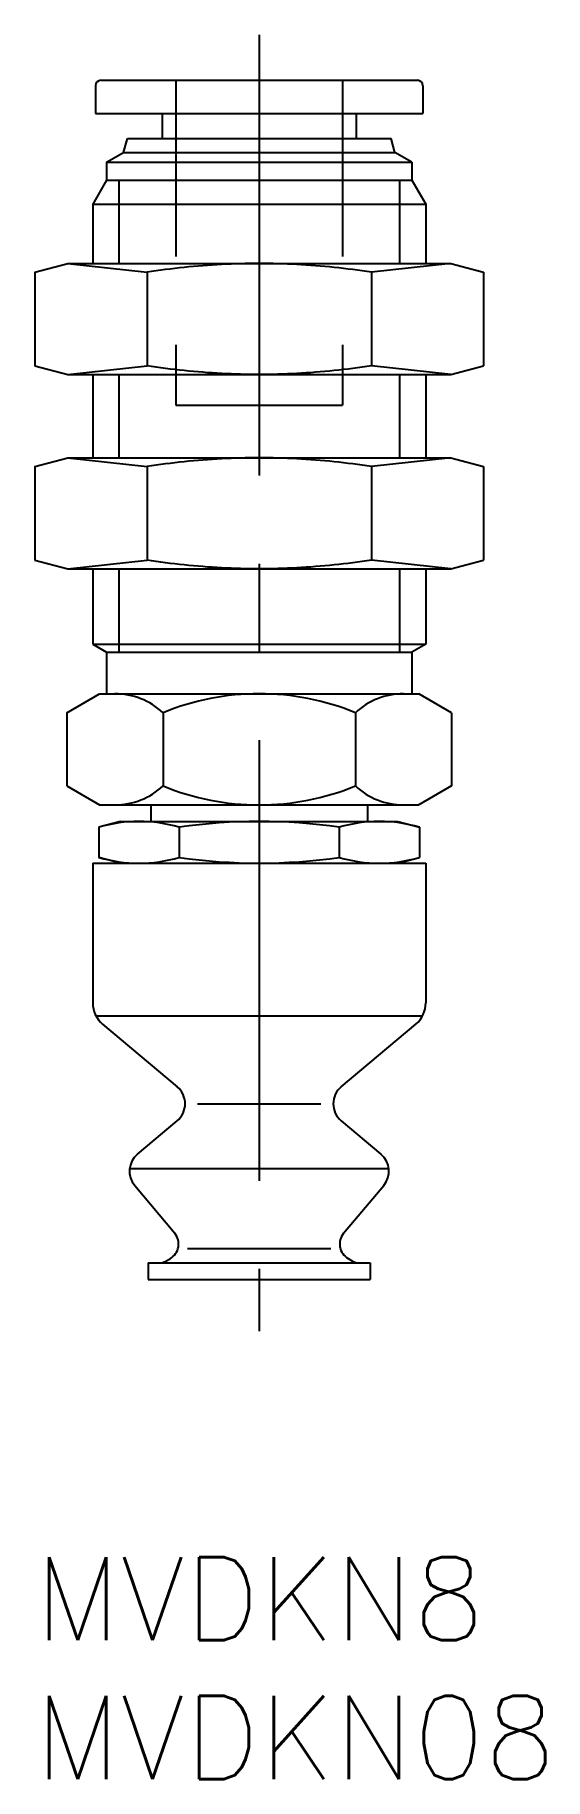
# Model space of a CAD drawing. Extents: x 0 to 18.4, y -8 to 54.8.
import ezdxf

# ---------------------------------------------------------------- set-up
doc = ezdxf.new("R2010")
doc.units = 0
doc.header["$LTSCALE"] = 0.5
doc.linetypes.add('CENTER', pattern=[50.8, 31.75, -6.35, 6.35, -6.35])
doc.linetypes.add('DASHED', pattern=[19.05, 12.7, -6.35])
doc.layers.get('0').update_dxf_attribs({"linetype": 'CONTINUOUS'})
doc.layers.add('CENTER', color=1, linetype='CENTER')
doc.styles.get("Standard").update_dxf_attribs({"font": 'txt.shx', "height": 3, "bigfont": 'bigfont.shx'})

# ---------------------------------------------------------------- blocks, each defined once
blk = doc.blocks.new('*U4')
at = {"color": 7, "linetype": 'CONTINUOUS'}
blk.add_text('MVDKN8', height=3, dxfattribs=at).set_placement((0, -3))
blk = doc.blocks.new('*U5')
at = {"color": 7, "linetype": 'CONTINUOUS'}
blk.add_text('MVDKN08', height=3, dxfattribs=at).set_placement((0, -8))

msp = doc.modelspace()

# ---------------------------------------------------------------- linework, layer by layer
at = {"color": 7, "linetype": 'CONTINUOUS'}
for p, q in [((2.183, 52.994), (2.183, 51.994)), ((2.383, 53.194), (13.783, 53.194)), ((13.983, 52.994), (13.983, 51.994)), ((2.183, 51.994), (13.983, 51.994)), ((4.583, 51.994), (4.583, 51.094)), ((11.583, 51.994), (11.583, 51.094)), ((3.199, 50.594), (3.333, 51.094)), ((3.333, 51.094), (12.833, 51.094)), ((12.967, 50.594), (12.833, 51.094)), ((2.583, 50.238), (3.199, 50.594)), ((3.199, 50.594), (12.967, 50.594)), ((13.583, 50.238), (12.967, 50.594)), ((2.583, 50.238), (2.583, 49.594)), ((2.583, 50.238), (13.583, 50.238)), ((13.583, 50.238), (13.583, 49.594)), ((2.583, 49.594), (2.083, 48.727)), ((2.583, 49.594), (13.583, 49.594)), ((13.583, 49.594), (14.083, 48.727)), ((2.083, 48.727), (14.083, 48.727)), ((2.083, 48.727), (2.083, 46.594)), ((14.083, 48.727), (14.083, 46.594)), ((0, 46.277), (1.183, 46.594)), ((1.183, 46.594), (14.983, 46.594)), ((14.983, 46.594), (16.166, 46.277)), ((0, 46.277), (0, 42.91)), ((4.041, 46.277), (4.041, 42.91)), ((12.124, 46.277), (12.124, 42.91)), ((16.166, 46.277), (16.166, 42.91)), ((0, 42.91), (1.183, 42.594)), ((14.983, 42.594), (16.166, 42.91)), ((1.183, 42.594), (14.983, 42.594)), ((2.083, 42.594), (2.083, 39.594)), ((14.083, 42.594), (14.083, 39.594)), ((0, 39.277), (1.183, 39.594)), ((1.183, 39.594), (14.983, 39.594)), ((14.983, 39.594), (16.166, 39.277)), ((0, 39.277), (0, 35.91)), ((4.041, 39.277), (4.041, 35.91)), ((12.124, 39.277), (12.124, 35.91)), ((16.166, 39.277), (16.166, 35.91)), ((0, 35.91), (1.183, 35.594)), ((14.983, 35.594), (16.166, 35.911)), ((1.183, 35.594), (14.983, 35.594)), ((2.083, 35.594), (2.083, 32.882)), ((14.083, 35.594), (14.083, 32.882)), ((2.083, 32.882), (14.083, 32.882)), ((2.083, 32.882), (2.583, 32.594)), ((14.083, 32.882), (13.583, 32.594)), ((2.583, 32.594), (2.583, 31.094)), ((2.583, 32.594), (13.583, 32.594)), ((13.583, 32.594), (13.583, 31.094)), ((1.155, 30.413), (2.333, 31.094)), ((2.333, 31.094), (13.833, 31.094)), ((15.011, 30.413), (13.833, 31.094)), ((1.155, 30.413), (1.155, 27.774)), ((4.619, 30.413), (4.619, 27.774)), ((11.547, 30.413), (11.547, 27.774)), ((15.011, 30.413), (15.011, 27.774)), ((1.155, 27.774), (2.333, 27.094)), ((15.011, 27.774), (13.833, 27.094)), ((2.333, 27.094), (13.833, 27.094)), ((4.183, 27.094), (4.183, 26.494)), ((11.983, 27.094), (11.983, 26.494)), ((3.083, 26.494), (2.309, 26.286)), ((3.083, 26.494), (13.083, 26.494)), ((13.083, 26.494), (13.856, 26.286)), ((2.309, 26.286), (2.309, 25.201)), ((5.196, 26.286), (5.196, 25.201)), ((10.97, 26.286), (10.97, 25.201)), ((13.856, 26.286), (13.856, 25.201)), ((3.083, 24.994), (2.309, 25.201)), ((13.083, 24.994), (13.856, 25.201)), ((2.083, 24.994), (14.083, 24.994)), ((2.083, 24.994), (2.083, 19.96)), ((14.083, 24.994), (14.083, 19.96)), ((2.198, 19.494), (13.968, 19.494)), ((2.44, 19.194), (5.13, 16.937)), ((11.036, 16.937), (13.726, 19.194)), ((3.696, 14.508), (5.13, 15.711)), ((5.86, 16.324), (10.306, 16.324)), ((11.036, 15.711), (12.47, 14.508)), ((3.416, 13.994), (12.75, 13.994)), ((3.597, 13.381), (5.041, 11.66)), ((11.125, 11.66), (12.569, 13.381)), ((4.719, 10.661), (4.881, 10.755)), ((5.501, 11.112), (10.665, 11.112)), ((11.284, 10.755), (11.447, 10.661)), ((4.083, 10.594), (4.083, 9.994)), ((4.083, 10.594), (12.083, 10.594)), ((12.083, 10.594), (12.083, 9.994)), ((4.083, 9.994), (12.083, 9.994))]:
    msp.add_line(p, q, dxfattribs=at)
at = {"color": 3, "linetype": 'DASHED'}
for p, q in [((5.083, 53.194), (5.083, 41.494)), ((11.083, 53.194), (11.083, 41.494)), ((5.083, 41.494), (11.083, 41.494))]:
    msp.add_line(p, q, dxfattribs=at)
at = {"color": 3, "linetype": 'CONTINUOUS'}
for p, q in [((3.03, 49.594), (3.03, 46.594)), ((13.136, 49.594), (13.136, 46.594)), ((3.03, 42.594), (3.03, 39.594)), ((13.136, 42.594), (13.136, 39.594)), ((3.03, 35.594), (3.03, 32.594)), ((13.136, 35.594), (13.136, 32.594))]:
    msp.add_line(p, q, dxfattribs=at)
at = {"color": 7, "linetype": 'CONTINUOUS'}
for points in [[(1.183, 46.594), (2.612, 46.435), (4.041, 46.277)], [(14.983, 46.594), (13.554, 46.435), (12.124, 46.277)], [(1.183, 42.594), (2.612, 42.752), (4.041, 42.91)], [(14.983, 42.594), (13.554, 42.752), (12.124, 42.91)], [(1.183, 39.594), (2.612, 39.435), (4.041, 39.277)], [(14.983, 39.594), (13.554, 39.435), (12.124, 39.277)], [(1.183, 35.594), (2.612, 35.752), (4.041, 35.91)], [(14.983, 35.594), (13.554, 35.752), (12.124, 35.91)]]:
    msp.add_lwpolyline(points, dxfattribs=at)
for points in [[(12.124, 46.277, 0.025752), (9.436, 46.558, 0.026355), (6.73, 46.558, 0.025755), (4.041, 46.277)], [(12.124, 42.91, -0.025752), (9.436, 42.629, -0.026355), (6.73, 42.629, -0.025755), (4.041, 42.91)], [(12.124, 39.277, 0.025752), (9.436, 39.558, 0.026355), (6.73, 39.558, 0.025755), (4.041, 39.277)], [(12.124, 35.91, -0.025752), (9.436, 35.629, -0.026355), (6.73, 35.629, -0.025755), (4.041, 35.91)]]:
    msp.add_lwpolyline(points, format="xyb", dxfattribs=at)
for centre, radius, start, end in [((2.383, 52.994), 0.2, 90, 180), ((13.783, 52.994), 0.2, 0, 90), ((2.887, 28.548), 2.545, 47.11672, 90), ((8.083, 21.933), 9.161, 67.78069, 112.21931), ((13.279, 28.548), 2.545, 90, 132.88328), ((2.887, 29.639), 2.545, 270, 312.88328), ((8.083, 36.254), 9.161, 247.78069, 292.21931), ((13.279, 29.639), 2.545, 227.11672, 270), ((3.753, 21.364), 5.13, 73.65713, 106.34286), ((8.083, 6.286), 20.207, 81.7868, 98.21321), ((12.413, 21.364), 5.13, 73.65713, 106.34286), ((3.753, 30.123), 5.13, 253.65714, 286.34287), ((8.083, 45.201), 20.207, 261.78679, 278.2132), ((12.413, 30.123), 5.13, 253.65714, 286.34287), ((3.083, 19.96), 1, 180, 230.00001), ((13.083, 19.96), 1, 309.99999, 0), ((4.616, 16.324), 0.8, 310, 50), ((11.55, 16.324), 0.8, 130, 230), ((4.21, 13.895), 0.8, 130.00002, 220), ((11.956, 13.895), 0.8, 320, 49.99998), ((4.581, 11.274), 0.6, 299.99999, 40), ((11.584, 11.274), 0.6, 140, 240.00001), ((4.469, 11.094), 0.5, 270, 300), ((11.697, 11.094), 0.5, 240, 270)]:
    msp.add_arc(centre, radius, start, end, dxfattribs=at)
at = {"layer": 'CENTER', "color": 1, "linetype": 'CENTER'}
msp.add_line((8.083, 54.828), (8.083, 8.137), dxfattribs=at)

# ---------------------------------------------------------------- block references
at = {"color": 7, "linetype": 'CONTINUOUS'}
for name in ['*U4', '*U5']:
    msp.add_blockref(name, (0, 0), dxfattribs=at)

doc.saveas('drawing.dxf')
